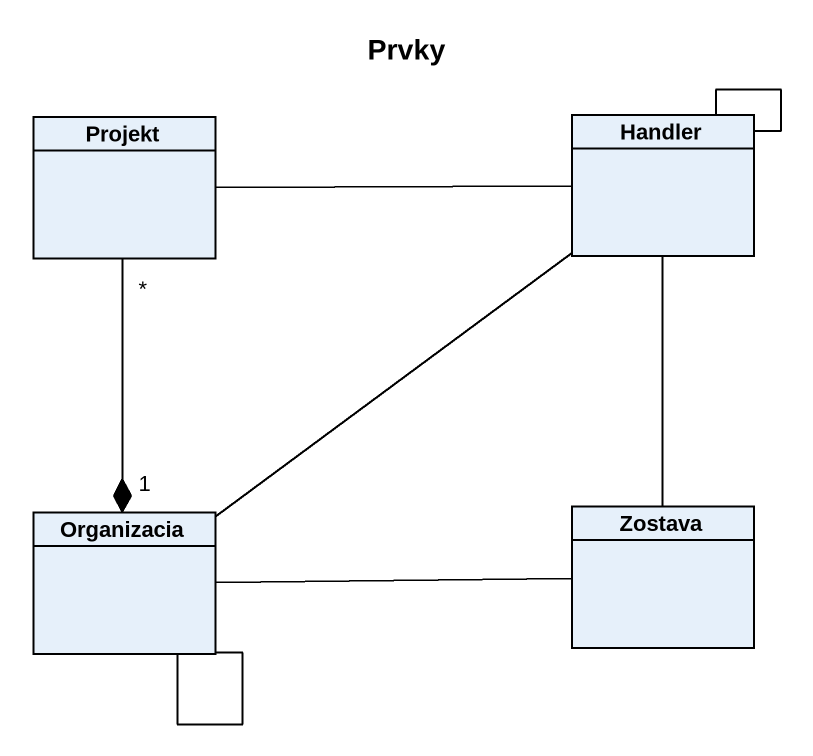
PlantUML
@startuml
title Prvky
hide circle
hide empty members
class Projekt
class Handler
class Organizacia
class Zostava
Projekt -right- Handler
Projekt "*" --* "1" Organizacia
Handler -- Handler
Organizacia -up- Handler
Organizacia -- Organizacia
Organizacia -right- Zostava
Zostava -up- Handler
@enduml
